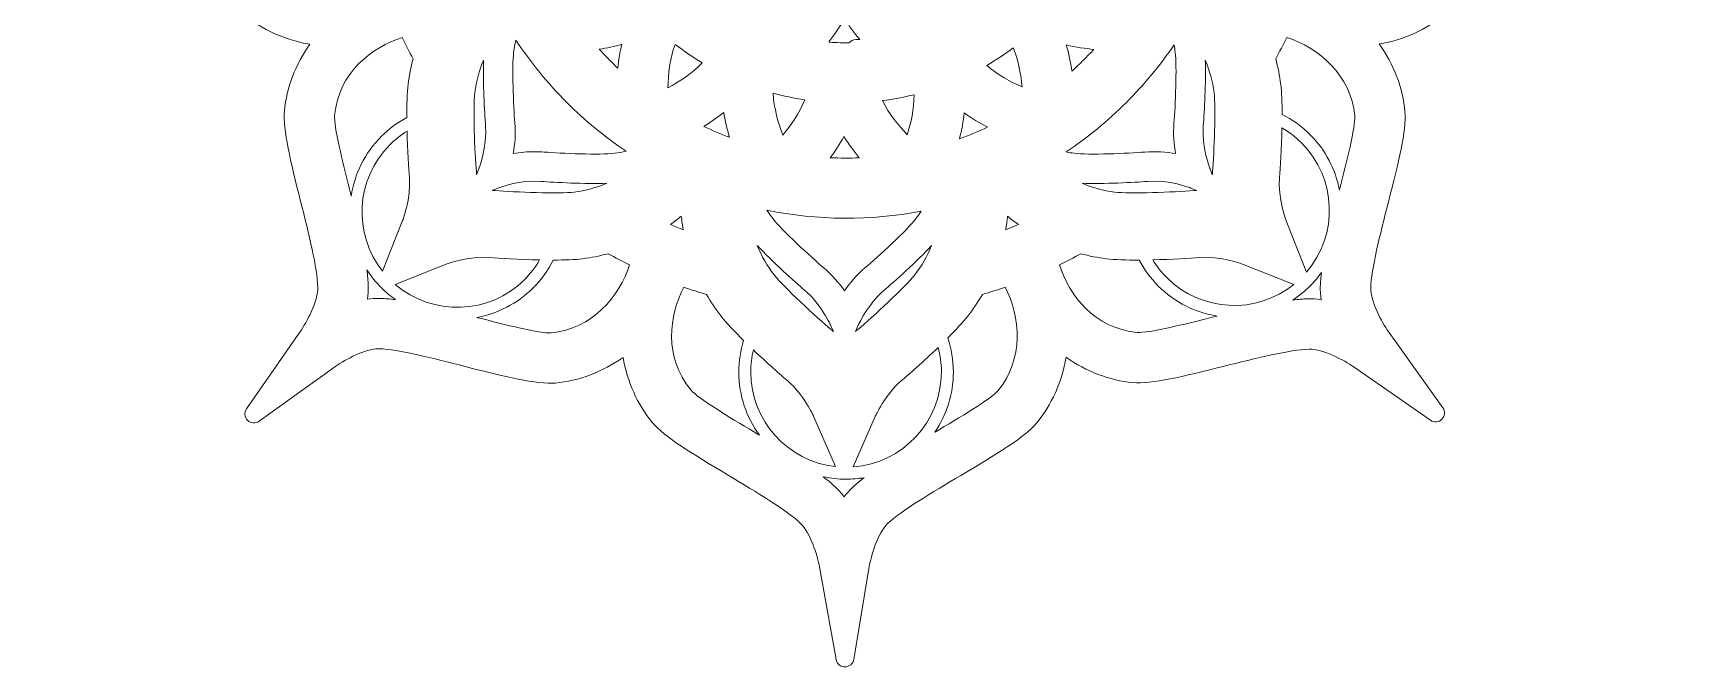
# Model space of a CAD drawing. Header units: millimetres. Extents: x -417 to 661, y -646 to -7.
# Drawn here: x 370.3 to 661.4, y -311 to -199.6 of the extents above; entities that cross this region are included whole.
import ezdxf

# ---------------------------------------------------------------- set-up
doc = ezdxf.new("R2010")
doc.units = ezdxf.units.MM
doc.header["$MEASUREMENT"] = 0
doc.layers.add('Layer 5', color=7, linetype='Continuous')

msp = doc.modelspace()

# ---------------------------------------------------------------- linework, layer by layer
at = {"layer": 'Layer 5', "lineweight": 0}
for points, knots in [([(660.12, -160.9), (660.12, -160.9), (643.81, -158.19), (643.81, -158.19), (642.06, -157.89), (637.9, -156.71), (636.25, -154.96), (633.97, -152.54), (630.83, -147.23), (627.77, -142.08), (624.09, -135.87), (621.19, -130.97), (618.61, -128.79), (615.46, -126.14), (611.32, -124.29), (607.01, -123.56), (609.49, -120.05), (611.09, -115.89), (611.45, -111.85), (611.76, -108.49), (610.37, -102.96), (608.62, -95.94), (607.17, -90.15), (605.67, -84.16), (605.59, -80.84), (605.53, -78.39), (607.61, -74.55), (608.63, -73.07), (608.63, -73.07), (618.12, -59.43), (618.12, -59.43), (618.56, -58.8), (618.48, -57.95), (617.94, -57.41), (617.39, -56.87), (616.54, -56.8), (615.91, -57.25), (615.91, -57.25), (602.42, -66.93), (602.42, -66.93), (600.98, -67.96), (597.22, -70.05), (594.8, -69.99), (591.43, -69.88), (585.2, -68.29), (579.7, -66.88), (572.71, -65.1), (567.18, -63.68), (563.82, -63.97), (559.72, -64.32), (555.49, -65.94), (551.93, -68.48), (551.2, -64.24), (549.38, -60.17), (546.79, -57.05), (544.63, -54.46), (539.73, -51.53), (533.53, -47.81), (528.42, -44.74), (523.13, -41.57), (520.72, -39.28), (518.95, -37.59), (517.7, -33.39), (517.38, -31.63), (517.38, -31.63), (514.46, -15.34), (514.46, -15.34), (514.33, -14.59), (513.68, -14.04), (512.91, -14.04), (512.91, -14.04), (512.91, -14.04), (512.9, -14.04), (512.14, -14.04), (511.48, -14.6), (511.36, -15.36), (511.36, -15.36), (508.65, -31.68), (508.65, -31.68), (508.35, -33.43), (507.17, -37.59), (505.42, -39.24), (503, -41.52), (497.69, -44.67), (492.55, -47.72), (486.34, -51.4), (481.44, -54.31), (479.26, -56.89), (476.61, -60.04), (474.76, -64.18), (474.04, -68.49), (470.52, -66.01), (466.37, -64.42), (462.33, -64.05), (458.97, -63.75), (453.44, -65.13), (446.43, -66.89), (440.64, -68.34), (434.65, -69.84), (431.34, -69.92), (428.87, -69.97), (425.03, -67.89), (423.56, -66.88), (423.56, -66.88), (409.98, -57.42), (409.98, -57.42), (409.35, -56.98), (408.5, -57.06), (407.96, -57.6), (407.42, -58.15), (407.36, -59), (407.8, -59.63), (407.8, -59.63), (417.42, -73.08), (417.42, -73.08), (418.45, -74.53), (420.55, -78.31), (420.48, -80.72), (420.38, -84.04), (418.85, -90.02), (417.38, -95.81), (415.59, -102.81), (414.18, -108.34), (414.46, -111.7), (414.82, -115.8), (416.43, -120.04), (418.97, -123.6), (414.73, -124.33), (410.66, -126.14), (407.55, -128.74), (404.96, -130.9), (402.02, -135.8), (398.31, -142), (395.24, -147.12), (392.07, -152.41), (389.78, -154.82), (388.09, -156.59), (383.89, -157.84), (382.13, -158.16), (382.13, -158.16), (365.78, -161.09), (365.78, -161.09), (365.02, -161.22), (364.48, -161.88), (364.48, -162.65), (364.49, -163.42), (365.05, -164.07), (365.8, -164.19), (365.8, -164.19), (382.19, -166.89), (382.19, -166.89), (383.93, -167.19), (388.08, -168.36), (389.74, -170.12), (392.02, -172.54), (395.17, -177.86), (398.22, -183.01), (401.9, -189.21), (404.8, -194.12), (407.38, -196.29), (410.53, -198.94), (414.67, -200.79), (418.98, -201.52), (416.5, -205.03), (414.9, -209.19), (414.54, -213.23), (414.23, -216.59), (415.62, -222.12), (417.37, -229.14), (418.82, -234.93), (420.32, -240.92), (420.4, -244.24), (420.46, -246.69), (418.38, -250.54), (417.36, -252.01), (417.36, -252.01), (407.87, -265.65), (407.87, -265.65), (407.43, -266.28), (407.51, -267.14), (408.05, -267.67), (408.6, -268.21), (409.46, -268.28), (410.08, -267.83), (410.08, -267.83), (423.57, -258.15), (423.57, -258.15), (425.26, -256.95), (428.74, -255.09), (431.06, -255.09), (431.1, -255.09), (431.15, -255.09), (431.19, -255.09), (434.54, -255.19), (440.78, -256.79), (446.3, -258.2), (453.29, -259.99), (458.81, -261.4), (462.17, -261.11), (466.27, -260.76), (470.51, -259.14), (474.07, -256.6), (474.79, -260.85), (476.61, -264.91), (479.2, -268.03), (481.36, -270.62), (486.25, -273.55), (492.45, -277.27), (497.57, -280.34), (502.86, -283.51), (505.27, -285.81), (507.04, -287.49), (508.29, -291.69), (508.61, -293.45), (508.61, -293.45), (511.53, -309.74), (511.53, -309.74), (511.66, -310.5), (512.32, -311.04), (513.08, -311.04), (513.08, -311.04), (513.09, -311.04), (513.09, -311.04), (513.86, -311.04), (514.51, -310.48), (514.63, -309.73), (514.63, -309.73), (517.34, -293.41), (517.34, -293.41), (517.64, -291.65), (518.82, -287.49), (520.57, -285.84), (522.99, -283.56), (528.31, -280.41), (533.45, -277.36), (539.65, -273.68), (544.56, -270.77), (546.73, -268.19), (549.38, -265.04), (551.23, -260.9), (551.96, -256.59), (555.47, -259.07), (559.63, -260.67), (563.66, -261.03), (567.01, -261.34), (572.54, -259.96), (579.56, -258.2), (585.35, -256.75), (591.34, -255.25), (594.66, -255.16), (597.12, -255.1), (600.96, -257.19), (602.43, -258.21), (602.43, -258.21), (616.01, -267.66), (616.01, -267.66), (616.64, -268.1), (617.49, -268.02), (618.03, -267.48), (618.57, -266.93), (618.64, -266.08), (618.19, -265.45), (618.19, -265.45), (608.57, -252), (608.57, -252), (607.54, -250.55), (605.44, -246.78), (605.51, -244.37), (605.61, -241.05), (607.14, -235.06), (608.62, -229.26), (610.4, -222.27), (611.82, -216.75), (611.53, -213.38), (611.18, -209.28), (609.56, -205.04), (607.02, -201.48), (611.26, -200.75), (615.33, -198.94), (618.44, -196.34), (621.03, -194.18), (623.97, -189.29), (627.68, -183.09), (630.75, -177.97), (633.92, -172.67), (636.22, -170.26), (637.9, -168.49), (642.1, -167.25), (643.86, -166.92), (643.86, -166.92), (660.14, -164), (660.14, -164), (660.9, -163.87), (661.45, -163.21), (661.44, -162.44), (661.44, -161.68), (660.88, -161.02), (660.12, -160.9)], [0, 0, 0, 0, 1, 1, 1, 2, 2, 2, 3, 3, 3, 4, 4, 4, 5, 5, 5, 6, 6, 6, 7, 7, 7, 8, 8, 8, 9, 9, 9, 10, 10, 10, 11, 11, 11, 12, 12, 12, 13, 13, 13, 14, 14, 14, 15, 15, 15, 16, 16, 16, 17, 17, 17, 18, 18, 18, 19, 19, 19, 20, 20, 20, 21, 21, 21, 22, 22, 22, 23, 23, 23, 24, 24, 24, 25, 25, 25, 26, 26, 26, 27, 27, 27, 28, 28, 28, 29, 29, 29, 30, 30, 30, 31, 31, 31, 32, 32, 32, 33, 33, 33, 34, 34, 34, 35, 35, 35, 36, 36, 36, 37, 37, 37, 38, 38, 38, 39, 39, 39, 40, 40, 40, 41, 41, 41, 42, 42, 42, 43, 43, 43, 44, 44, 44, 45, 45, 45, 46, 46, 46, 47, 47, 47, 48, 48, 48, 49, 49, 49, 50, 50, 50, 51, 51, 51, 52, 52, 52, 53, 53, 53, 54, 54, 54, 55, 55, 55, 56, 56, 56, 57, 57, 57, 58, 58, 58, 59, 59, 59, 60, 60, 60, 61, 61, 61, 62, 62, 62, 63, 63, 63, 64, 64, 64, 65, 65, 65, 66, 66, 66, 67, 67, 67, 68, 68, 68, 69, 69, 69, 70, 70, 70, 71, 71, 71, 72, 72, 72, 73, 73, 73, 74, 74, 74, 75, 75, 75, 76, 76, 76, 77, 77, 77, 78, 78, 78, 79, 79, 79, 80, 80, 80, 81, 81, 81, 82, 82, 82, 83, 83, 83, 84, 84, 84, 85, 85, 85, 86, 86, 86, 87, 87, 87, 88, 88, 88, 89, 89, 89, 90, 90, 90, 91, 91, 91, 92, 92, 92, 93, 93, 93, 94, 94, 94, 95, 95, 95, 96, 96, 96, 97, 97, 97, 98, 98, 98, 99, 99, 99, 99]), ([(514.98, -200.7), (514.51, -200.72), (514.1, -200.94), (513.82, -201.27), (513.6, -201.27), (513.37, -201.27), (513.14, -201.27), (513.14, -201.27), (512.24, -201.26), (512.24, -201.26), (511.61, -201.24), (510.98, -201.21), (510.35, -201.16), (510.33, -201.12), (510.3, -201.08), (510.27, -201.05), (511.19, -199.93), (512.18, -198.53), (512.99, -196.91), (513.8, -198.36), (514.75, -199.62), (515.69, -200.66), (515.45, -200.67), (515.21, -200.69), (514.98, -200.7)], [0, 0, 0, 0, 1, 1, 1, 2, 2, 2, 3, 3, 3, 4, 4, 4, 5, 5, 5, 6, 6, 6, 7, 7, 7, 8, 8, 8, 8]), ([(425.97, -226.97), (424.8, -222.3), (423.19, -215.89), (423.36, -214.03), (424.05, -206.48), (429.92, -202.05), (435.21, -200.34), (435.83, -201.61), (436.48, -202.86), (437.15, -204.09), (436.76, -205.57), (436.46, -207.08), (436.28, -208.57), (436.09, -210.07), (436.03, -212.18), (436.04, -214.41), (434.44, -215.26), (432.93, -216.36), (431.58, -217.71), (428.62, -220.67), (426.86, -224.38), (426.28, -228.23), (426.18, -227.81), (426.07, -227.39), (425.97, -226.97)], [0, 0, 0, 0, 1, 1, 1, 2, 2, 2, 3, 3, 3, 4, 4, 4, 5, 5, 5, 6, 6, 6, 7, 7, 7, 8, 8, 8, 8]), ([(460.15, -220.48), (459.63, -220.44), (459.12, -220.42), (458.61, -220.42), (457.24, -220.42), (455.93, -220.56), (454.76, -220.76), (455.04, -219.16), (455.21, -217.29), (455.04, -215.37), (454.79, -212.4), (454.51, -205.43), (454.83, -202.95), (454.92, -202.22), (455.05, -201.5), (455.21, -200.78), (457.81, -204.72), (460.81, -208.4), (464.16, -211.75), (467.36, -214.95), (470.86, -217.83), (474.59, -220.34), (473.93, -220.5), (473.25, -220.61), (472.57, -220.7), (470.09, -221.01), (463.12, -220.73), (460.15, -220.48)], [0, 0, 0, 0, 1, 1, 1, 2, 2, 2, 3, 3, 3, 4, 4, 4, 5, 5, 5, 6, 6, 6, 7, 7, 7, 8, 8, 8, 9, 9, 9, 9]), ([(600.03, -227.08), (600.02, -227.11), (600.02, -227.14), (600.01, -227.17), (599.32, -223.58), (597.6, -220.16), (594.83, -217.39), (593.36, -215.91), (591.7, -214.74), (589.93, -213.86), (589.93, -211.84), (589.86, -209.95), (589.69, -208.58), (589.5, -207.07), (589.21, -205.57), (588.81, -204.08), (589.48, -202.86), (590.13, -201.61), (590.75, -200.33), (596.29, -202.1), (602.08, -206.95), (602.7, -214.14), (602.86, -216.01), (601.23, -222.4), (600.03, -227.08)], [0, 0, 0, 0, 1, 1, 1, 2, 2, 2, 3, 3, 3, 4, 4, 4, 5, 5, 5, 6, 6, 6, 7, 7, 7, 8, 8, 8, 8]), ([(473.84, -201.53), (473.51, -202.87), (473.28, -204.27), (473.13, -205.71), (472.62, -205.23), (472.13, -204.76), (471.65, -204.27), (471.04, -203.67), (470.45, -203.05), (469.86, -202.41), (471.23, -202.19), (472.56, -201.9), (473.84, -201.53)], [0, 0, 0, 0, 1, 1, 1, 2, 2, 2, 3, 3, 3, 4, 4, 4, 4]), ([(483.21, -201.54), (484.74, -202.72), (486.34, -203.81), (487.99, -204.81), (486.12, -206.7), (483.93, -208.13), (481.96, -209.17), (481.99, -206.85), (482.29, -204.14), (483.21, -201.54)], [0, 0, 0, 0, 1, 1, 1, 2, 2, 2, 3, 3, 3, 3]), ([(537.99, -205.24), (539.6, -204.31), (541.16, -203.28), (542.66, -202.17), (543.59, -204.51), (544.03, -206.93), (544.22, -209.02), (542.21, -208.16), (539.97, -206.93), (537.99, -205.24)], [0, 0, 0, 0, 1, 1, 1, 2, 2, 2, 3, 3, 3, 3]), ([(562.55, -211.75), (565.66, -208.64), (568.47, -205.25), (570.93, -201.64), (571.01, -202.07), (571.08, -202.51), (571.14, -202.95), (571.45, -205.43), (571.17, -212.4), (570.92, -215.37), (570.76, -217.29), (570.92, -219.16), (571.2, -220.76), (569.6, -220.49), (567.73, -220.32), (565.81, -220.48), (562.84, -220.73), (555.87, -221.01), (553.39, -220.7), (552.91, -220.64), (552.42, -220.56), (551.94, -220.47), (555.74, -217.93), (559.29, -215.01), (562.55, -211.75)], [0, 0, 0, 0, 1, 1, 1, 2, 2, 2, 3, 3, 3, 4, 4, 4, 5, 5, 5, 6, 6, 6, 7, 7, 7, 8, 8, 8, 8]), ([(556.84, -202.42), (556.26, -203.05), (555.67, -203.67), (555.06, -204.27), (554.39, -204.95), (553.69, -205.61), (552.98, -206.26), (552.75, -204.66), (552.42, -203.12), (551.99, -201.64), (553.71, -202.05), (555.36, -202.29), (556.84, -202.42)], [0, 0, 0, 0, 1, 1, 1, 2, 2, 2, 3, 3, 3, 4, 4, 4, 4]), ([(449.89, -215.81), (450.2, -219.56), (448.72, -223.42), (448.71, -223.45), (448.71, -223.45), (448.31, -224.47), (448.31, -224.47), (448.3, -224.29), (448.28, -224.11), (448.27, -223.93), (447.98, -220.58), (447.68, -212.6), (448, -210.04), (448.25, -208.07), (448.76, -206.15), (449.54, -204.31), (449.41, -208.01), (449.7, -213.63), (449.89, -215.81)], [0, 0, 0, 0, 1, 1, 1, 2, 2, 2, 3, 3, 3, 4, 4, 4, 5, 5, 5, 6, 6, 6, 6]), ([(576.42, -204.3), (577.2, -206.15), (577.72, -208.06), (577.97, -210.04), (578.29, -212.61), (577.99, -220.59), (577.7, -223.93), (577.69, -224.11), (577.67, -224.3), (577.66, -224.48), (577.66, -224.48), (577.26, -223.46), (577.26, -223.46), (577.24, -223.42), (575.76, -219.56), (576.08, -215.81), (576.27, -213.63), (576.56, -208), (576.42, -204.3)], [0, 0, 0, 0, 1, 1, 1, 2, 2, 2, 3, 3, 3, 4, 4, 4, 5, 5, 5, 6, 6, 6, 6]), ([(506.02, -211.3), (505.02, -213.71), (503.57, -215.81), (502.18, -217.49), (501.34, -215.38), (500.6, -212.82), (500.43, -210.13), (502.26, -210.63), (504.13, -211.02), (506.02, -211.3)], [0, 0, 0, 0, 1, 1, 1, 2, 2, 2, 3, 3, 3, 3]), ([(525.22, -210.4), (525.2, -212.96), (524.68, -215.4), (524.04, -217.44), (522.49, -215.85), (520.86, -213.82), (519.67, -211.44), (521.54, -211.2), (523.4, -210.86), (525.22, -210.4)], [0, 0, 0, 0, 1, 1, 1, 2, 2, 2, 3, 3, 3, 3]), ([(491.76, -213.51), (491.99, -214.95), (492.33, -216.41), (492.77, -217.88), (491.24, -217.31), (489.72, -216.67), (488.24, -215.97), (489.49, -215.21), (490.67, -214.38), (491.76, -213.51)], [0, 0, 0, 0, 1, 1, 1, 2, 2, 2, 3, 3, 3, 3]), ([(534.04, -213.59), (535.31, -214.51), (536.69, -215.35), (538.15, -216.12), (536.54, -216.86), (534.89, -217.54), (533.21, -218.14), (533.6, -216.6), (533.88, -215.08), (534.04, -213.59)], [0, 0, 0, 0, 1, 1, 1, 2, 2, 2, 3, 3, 3, 3]), ([(433.07, -219.2), (434, -218.27), (435.01, -217.48), (436.08, -216.82), (436.16, -220.18), (436.36, -223.43), (436.49, -224.93), (436.8, -228.56), (435.32, -232.52), (435.31, -232.54), (435.31, -232.54), (431.78, -241.45), (431.78, -241.45), (426.57, -234.87), (427, -225.27), (433.07, -219.2)], [0, 0, 0, 0, 1, 1, 1, 2, 2, 2, 3, 3, 3, 4, 4, 4, 5, 5, 5, 5]), ([(515.59, -221.51), (513.9, -221.57), (512.2, -221.56), (510.5, -221.48), (511.4, -220.26), (512.2, -219.02), (512.89, -217.75), (513.68, -219.03), (514.58, -220.29), (515.59, -221.51)], [0, 0, 0, 0, 1, 1, 1, 2, 2, 2, 3, 3, 3, 3]), ([(594.23, -241.6), (594.23, -241.6), (590.67, -232.58), (590.67, -232.58), (590.65, -232.54), (589.17, -228.56), (589.47, -224.94), (589.61, -223.34), (589.83, -219.8), (589.9, -216.23), (591.13, -216.94), (592.29, -217.82), (593.34, -218.87), (599.56, -225.09), (599.86, -235.03), (594.23, -241.6)], [0, 0, 0, 0, 1, 1, 1, 2, 2, 2, 3, 3, 3, 4, 4, 4, 5, 5, 5, 5]), ([(452.06, -226.82), (452.1, -226.8), (455.97, -225.32), (459.71, -225.64), (461.9, -225.83), (467.52, -226.12), (471.22, -225.98), (469.38, -226.76), (467.46, -227.28), (465.48, -227.52), (462.92, -227.84), (454.94, -227.54), (451.6, -227.26), (451.41, -227.24), (451.23, -227.23), (451.05, -227.22), (451.05, -227.22), (452.06, -226.82), (452.06, -226.82)], [0, 0, 0, 0, 1, 1, 1, 2, 2, 2, 3, 3, 3, 4, 4, 4, 5, 5, 5, 6, 6, 6, 6]), ([(566.25, -225.64), (569.99, -225.32), (573.86, -226.8), (573.89, -226.81), (573.89, -226.81), (574.91, -227.22), (574.91, -227.22), (574.73, -227.23), (574.55, -227.24), (574.37, -227.26), (571.03, -227.54), (563.05, -227.84), (560.48, -227.52), (560.48, -227.52), (560.48, -227.52), (560.48, -227.52), (558.51, -227.28), (556.6, -226.76), (554.75, -225.98), (558.45, -226.12), (564.07, -225.83), (566.25, -225.64)], [0, 0, 0, 0, 1, 1, 1, 2, 2, 2, 3, 3, 3, 4, 4, 4, 5, 5, 5, 6, 6, 6, 7, 7, 7, 7]), ([(484.3, -231.78), (484.39, -232.58), (484.51, -233.37), (484.64, -234.15), (483.89, -233.85), (483.13, -233.54), (482.39, -233.22), (483.04, -232.76), (483.67, -232.28), (484.3, -231.78)], [0, 0, 0, 0, 1, 1, 1, 2, 2, 2, 3, 3, 3, 3]), ([(509.37, -240.87), (507.09, -238.95), (501.97, -234.21), (500.43, -232.24), (500.05, -231.75), (499.69, -231.24), (499.36, -230.72), (508.24, -232.53), (517.58, -232.59), (526.5, -230.89), (526.19, -231.35), (525.87, -231.8), (525.53, -232.24), (524, -234.21), (518.87, -238.95), (516.59, -240.87), (515.12, -242.11), (513.92, -243.55), (512.98, -244.88), (512.05, -243.55), (510.84, -242.11), (509.37, -240.87)], [0, 0, 0, 0, 1, 1, 1, 2, 2, 2, 3, 3, 3, 4, 4, 4, 5, 5, 5, 6, 6, 6, 7, 7, 7, 7]), ([(541.33, -234.14), (541.46, -233.37), (541.57, -232.58), (541.66, -231.78), (542.29, -232.28), (542.93, -232.76), (543.57, -233.21), (542.83, -233.53), (542.08, -233.85), (541.33, -234.14)], [0, 0, 0, 0, 1, 1, 1, 2, 2, 2, 3, 3, 3, 3]), ([(461.41, -252.28), (459.55, -252.45), (453.18, -250.81), (448.53, -249.62), (448.53, -249.62), (448.35, -249.58), (448.35, -249.58), (451.98, -248.91), (455.45, -247.18), (458.25, -244.38), (459.72, -242.91), (460.9, -241.25), (461.78, -239.48), (463.76, -239.48), (465.6, -239.42), (466.95, -239.25), (468.45, -239.06), (469.96, -238.77), (471.44, -238.37), (472.68, -239.05), (473.94, -239.71), (475.21, -240.32), (473.45, -245.87), (468.6, -251.66), (461.41, -252.28)], [0, 0, 0, 0, 1, 1, 1, 2, 2, 2, 3, 3, 3, 4, 4, 4, 5, 5, 5, 6, 6, 6, 7, 7, 7, 8, 8, 8, 8]), ([(506.03, -244.83), (508.9, -247.24), (510.59, -251.03), (510.61, -251.06), (510.61, -251.06), (511.04, -252.06), (511.04, -252.06), (510.9, -251.94), (510.77, -251.83), (510.63, -251.71), (508.06, -249.55), (502.21, -244.12), (500.62, -242.08), (499.4, -240.51), (498.41, -238.79), (497.66, -236.93), (500.18, -239.64), (504.36, -243.41), (506.03, -244.83)], [0, 0, 0, 0, 1, 1, 1, 2, 2, 2, 3, 3, 3, 4, 4, 4, 5, 5, 5, 6, 6, 6, 6]), ([(515.36, -251.07), (515.37, -251.03), (517.05, -247.25), (519.93, -244.83), (521.61, -243.41), (525.79, -239.64), (528.31, -236.93), (527.56, -238.79), (526.57, -240.51), (525.35, -242.08), (523.76, -244.12), (517.9, -249.55), (515.34, -251.71), (515.2, -251.83), (515.06, -251.95), (514.92, -252.07), (514.92, -252.07), (515.36, -251.07), (515.36, -251.07)], [0, 0, 0, 0, 1, 1, 1, 2, 2, 2, 3, 3, 3, 4, 4, 4, 5, 5, 5, 6, 6, 6, 6]), ([(577.41, -249.6), (573, -250.71), (566.32, -252.38), (564.46, -252.21), (556.89, -251.52), (552.47, -245.63), (550.77, -240.32), (552.04, -239.7), (553.3, -239.05), (554.53, -238.37), (556.01, -238.77), (557.52, -239.06), (559.02, -239.25), (560.5, -239.44), (562.59, -239.49), (564.8, -239.48), (565.66, -241.13), (566.78, -242.67), (568.16, -244.06), (571.07, -246.97), (574.71, -248.72), (578.5, -249.33), (578.13, -249.42), (577.77, -249.51), (577.41, -249.6)], [0, 0, 0, 0, 1, 1, 1, 2, 2, 2, 3, 3, 3, 4, 4, 4, 5, 5, 5, 6, 6, 6, 7, 7, 7, 8, 8, 8, 8]), ([(431.46, -246.23), (431.34, -246.23), (431.21, -246.23), (431.09, -246.23), (430.45, -246.23), (429.79, -246.28), (429.12, -246.37), (429.23, -245.56), (429.28, -244.77), (429.26, -244.02), (429.24, -243.16), (429.16, -242.21), (429.03, -241.19), (429.75, -242.32), (430.6, -243.39), (431.58, -244.38), (432.35, -245.15), (433.18, -245.84), (434.04, -246.44), (433.12, -246.33), (432.25, -246.25), (431.46, -246.23)], [0, 0, 0, 0, 1, 1, 1, 2, 2, 2, 3, 3, 3, 4, 4, 4, 5, 5, 5, 6, 6, 6, 7, 7, 7, 7]), ([(434.01, -243.76), (434.01, -243.76), (442.94, -240.23), (442.94, -240.23), (442.98, -240.21), (446.96, -238.72), (450.59, -239.03), (452.2, -239.17), (455.8, -239.39), (459.4, -239.46), (458.69, -240.69), (457.82, -241.85), (456.77, -242.89), (450.54, -249.13), (440.58, -249.41), (434.01, -243.76)], [0, 0, 0, 0, 1, 1, 1, 2, 2, 2, 3, 3, 3, 4, 4, 4, 5, 5, 5, 5]), ([(569.65, -242.57), (568.68, -241.61), (567.87, -240.56), (567.19, -239.45), (570.58, -239.36), (573.86, -239.16), (575.38, -239.03), (579, -238.72), (582.96, -240.2), (582.98, -240.21), (582.98, -240.21), (591.99, -243.78), (591.99, -243.78), (585.42, -249.07), (575.75, -248.67), (569.65, -242.57)], [0, 0, 0, 0, 1, 1, 1, 2, 2, 2, 3, 3, 3, 4, 4, 4, 5, 5, 5, 5]), ([(497, -269.66), (492.87, -267.18), (487.21, -263.79), (486.01, -262.35), (481.14, -256.51), (482.18, -249.22), (484.73, -244.26), (486.04, -244.72), (487.39, -245.14), (488.74, -245.53), (489.51, -246.86), (490.36, -248.14), (491.29, -249.33), (492.22, -250.53), (493.67, -252.06), (495.25, -253.62), (494.71, -255.38), (494.42, -257.24), (494.42, -259.17), (494.42, -263.33), (495.77, -267.18), (498.07, -270.3), (497.71, -270.09), (497.35, -269.88), (497, -269.66)], [0, 0, 0, 0, 1, 1, 1, 2, 2, 2, 3, 3, 3, 4, 4, 4, 5, 5, 5, 6, 6, 6, 7, 7, 7, 8, 8, 8, 8]), ([(539.95, -262.48), (538.74, -263.92), (533.07, -267.28), (528.92, -269.74), (528.9, -269.76), (528.87, -269.77), (528.85, -269.78), (530.92, -266.76), (532.13, -263.1), (532.13, -259.17), (532.13, -257.08), (531.78, -255.07), (531.15, -253.19), (532.56, -251.78), (533.83, -250.42), (534.67, -249.33), (535.6, -248.14), (536.46, -246.87), (537.23, -245.54), (538.58, -245.14), (539.93, -244.72), (541.26, -244.26), (543.93, -249.42), (544.6, -256.96), (539.95, -262.48)], [0, 0, 0, 0, 1, 1, 1, 2, 2, 2, 3, 3, 3, 4, 4, 4, 5, 5, 5, 6, 6, 6, 7, 7, 7, 8, 8, 8, 8]), ([(596.79, -246.45), (595.98, -246.33), (595.19, -246.28), (594.45, -246.3), (593.64, -246.32), (592.75, -246.4), (591.8, -246.52), (592.87, -245.82), (593.89, -245), (594.83, -244.06), (595.58, -243.3), (596.25, -242.5), (596.85, -241.66), (596.75, -242.53), (596.68, -243.35), (596.65, -244.1), (596.63, -244.86), (596.68, -245.64), (596.79, -246.45)], [0, 0, 0, 0, 1, 1, 1, 2, 2, 2, 3, 3, 3, 4, 4, 4, 5, 5, 5, 6, 6, 6, 6]), ([(496.52, -259.17), (496.52, -257.83), (496.68, -256.54), (496.97, -255.29), (499.42, -257.61), (501.86, -259.77), (503.02, -260.75), (505.79, -263.09), (507.55, -266.94), (507.56, -266.96), (507.56, -266.96), (511.39, -275.82), (511.39, -275.82), (503.03, -274.88), (496.52, -267.77), (496.52, -259.17)], [0, 0, 0, 0, 1, 1, 1, 2, 2, 2, 3, 3, 3, 4, 4, 4, 5, 5, 5, 5]), ([(514.54, -275.87), (514.54, -275.87), (518.39, -267), (518.39, -267), (518.41, -266.96), (520.17, -263.1), (522.95, -260.75), (524.18, -259.71), (526.87, -257.33), (529.46, -254.85), (529.83, -256.23), (530.03, -257.67), (530.03, -259.17), (530.03, -267.98), (523.19, -275.22), (514.54, -275.87)], [0, 0, 0, 0, 1, 1, 1, 2, 2, 2, 3, 3, 3, 4, 4, 4, 5, 5, 5, 5]), ([(514.5, -279.4), (513.95, -279.91), (513.43, -280.5), (512.94, -281.15), (512.44, -280.49), (511.92, -279.91), (511.38, -279.39), (510.77, -278.81), (510.06, -278.21), (509.27, -277.6), (510.56, -277.88), (511.9, -278.03), (513.27, -278.03), (514.35, -278.03), (515.4, -277.93), (516.43, -277.76), (515.71, -278.32), (515.06, -278.86), (514.5, -279.4)], [0, 0, 0, 0, 1, 1, 1, 2, 2, 2, 3, 3, 3, 4, 4, 4, 5, 5, 5, 6, 6, 6, 6])]:
    msp.add_open_spline(points, degree=3, knots=knots, dxfattribs=at)

doc.saveas('drawing.dxf')
